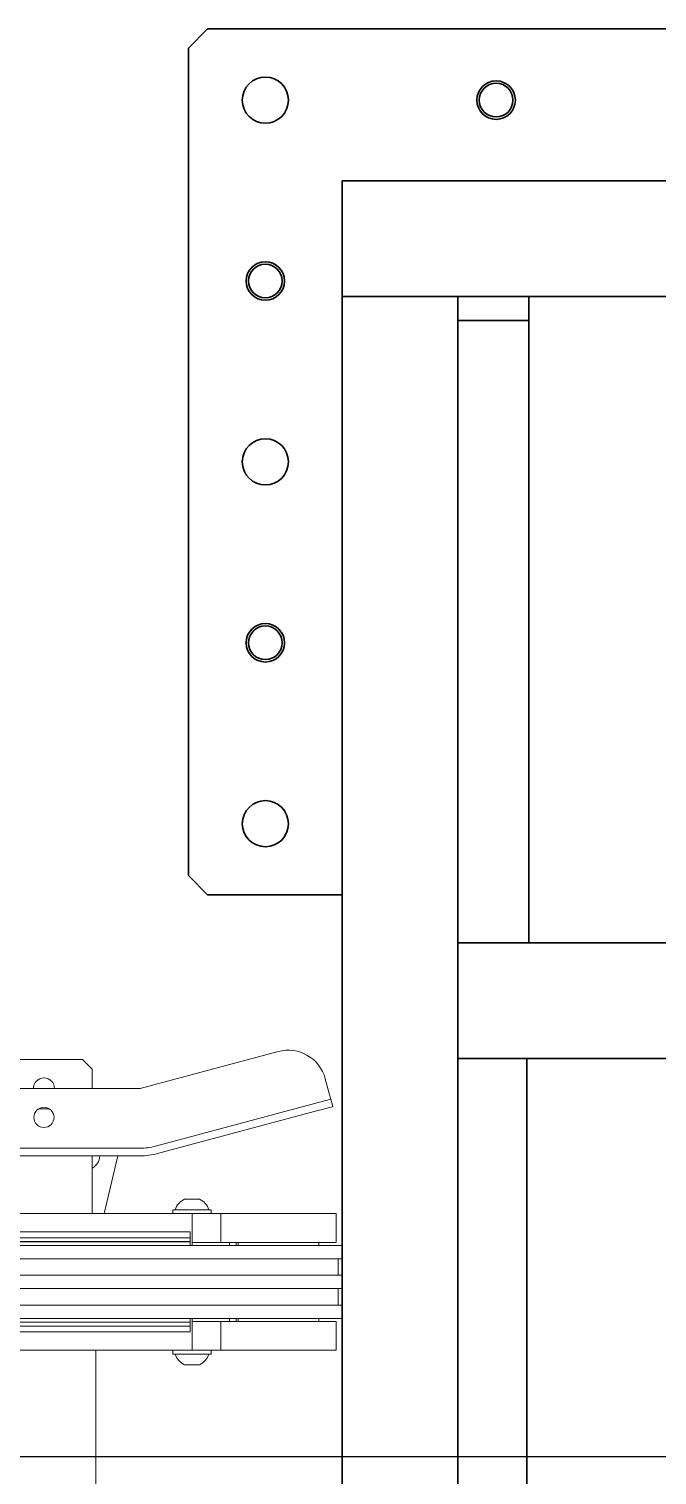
# Model space of a CAD drawing. Header units: millimetres. Extents: x 2509 to 128734, y 2492 to 91667.
# Drawn here: x 55154 to 55481, y 56997 to 57748 of the extents above; entities that cross this region are included whole.
import ezdxf
from ezdxf.enums import TextEntityAlignment as Align

# ---------------------------------------------------------------- set-up
doc = ezdxf.new("R2010")
doc.units = ezdxf.units.MM
doc.linetypes.add('CENTER', pattern=[50.8, 31.75, -6.35, 6.35, -6.35])
for name, color, linetype in [('7标注层', 4, 'Continuous'), ('SSH_搬运系统', 7, 'Continuous'), ('SSH_货架系统', 7, 'Continuous'), ('SSH_输送系统', 7, 'Continuous')]:
    doc.layers.add(name, color=color, linetype=linetype)
doc.styles.add('宋体', font='', dxfattribs={"width": 0.8, "height": 4})
doc.styles.get('宋体').set_extended_font_data('SimSun')

# ---------------------------------------------------------------- blocks, each defined once
blk = doc.blocks.new('SSH-提升机')
at = {"layer": 'SSH_搬运系统', "lineweight": 35}
for p, q in [((775813.76, 264144.22), (775813.76, 266207.22)), ((775813.76, 264144.22), (775813.76, 266207.22)), ((776269.76, 266154.22), (776269.76, 264204.22)), ((776269.76, 266147.21), (776269.76, 264204.22)), ((775873.76, 264591.73), (775873.76, 264144.22)), ((775734.76, 264364.22), (775734.76, 264074.22)), ((775873.76, 264249.62), (775873.76, 264352.82)), ((776209.76, 264249.62), (776209.76, 264352.82)), ((775873.76, 264241.22), (775873.76, 264249.62)), ((776209.76, 264249.62), (776209.76, 264241.22)), ((775873.76, 264241.24), (775873.76, 264204.24)), ((776209.76, 264241.22), (775873.76, 264241.22)), ((776209.76, 264241.22), (775873.76, 264241.22)), ((775886.26, 264241.22), (775886.26, 264204.22)), ((776209.76, 264204.22), (776209.76, 264241.24)), ((777863.74, 264240.22), (776269.78, 264240.22)), ((775873.76, 264204.22), (778198.76, 264204.22)), ((775873.76, 264195.47), (775873.76, 264204.22)), ((775873.76, 264204.22), (776209.8, 264204.22)), ((776218.51, 264204.22), (776209.76, 264204.22)), ((776218.51, 264204.22), (776261.01, 264204.22)), ((776269.76, 264204.22), (776261.01, 264204.22)), ((776269.78, 264204.22), (777863.75, 264204.22)), ((775873.76, 264152.97), (775873.76, 264195.47)), ((775873.76, 264144.22), (775873.76, 264152.97)), ((775822.51, 264144.22), (775813.76, 264144.22)), ((775865.01, 264144.22), (775822.51, 264144.22)), ((775873.76, 264144.22), (775865.01, 264144.22)), ((778198.76, 264144.22), (775873.76, 264144.22)), ((778198.76, 264144.22), (775873.76, 264144.22)), ((776184.76, 264074.22), (776184.76, 264144.22)), ((775734.76, 264074.22), (775744.76, 264064.22)), ((776174.76, 264064.22), (776184.76, 264074.22)), ((775744.76, 264064.22), (776174.76, 264064.22))]:
    blk.add_line(p, q, dxfattribs=at)
for centre, radius in [((775771.76, 264224.22), 10), ((775771.76, 264224.22), 8.75), ((775771.76, 264104.22), 12), ((775865.76, 264104.22), 10), ((775865.76, 264104.22), 8.75), ((775959.76, 264104.22), 12), ((776053.76, 264104.22), 10), ((776053.76, 264104.22), 8.75), ((776147.76, 264104.22), 12)]:
    blk.add_circle(centre, radius, dxfattribs=at)
blk = doc.blocks.new('*U218')
at = {"layer": 'SSH_货架系统', "color": 2}
blk.add_line((742835.45, 235511.29), (761084.09, 235511.29), dxfattribs=at)
blk = doc.blocks.new('*U220')
at = {"layer": 'SSH_输送系统', "lineweight": 15}
for p, q in [((22793.05, 7740.83), (22864.83, 7721.6)), ((22894.83, 7736.6), (22889.83, 7731.6)), ((22894.83, 7736.6), (22974.83, 7736.6)), ((22768.55, 7726.69), (22766.48, 7718.96)), ((22889.83, 7731.6), (22889.83, 7721.6)), ((25364.7, 7721.6), (22864.83, 7721.6)), ((22764.67, 7712.2), (22765.71, 7716.06)), ((22775.37, 7713.48), (22856.8, 7691.66)), ((22917.55, 7711.09), (22912.11, 7711.09)), ((22774.33, 7709.61), (22855.77, 7687.79)), ((25364.7, 7690.6), (22864.83, 7690.6)), ((25364.7, 7686.6), (22864.83, 7686.6)), ((22876.4, 7686.6), (22883.47, 7656.6)), ((22889.83, 7686.6), (22889.83, 7666.6)), ((22889.83, 7666.6), (22889.83, 7656.6)), ((22847.83, 7658.6), (22827.83, 7658.6)), ((22833.9, 7664.1), (22841.76, 7664.1)), ((22792.83, 7656.6), (22762.83, 7656.6)), ((22822.83, 7656.6), (22792.83, 7656.6)), ((22837.83, 7656.6), (22822.83, 7656.6)), ((22822.83, 7641.6), (22822.83, 7656.6)), ((22837.83, 7656.6), (22889.83, 7656.6)), ((22837.83, 7641.6), (22837.83, 7656.6)), ((22889.83, 7656.6), (22979.83, 7656.6)), ((22838.83, 7646.88), (22838.83, 7647.06)), ((22838.83, 7644.15), (22838.83, 7646.88)), ((22838.83, 7644.09), (22838.83, 7644.15)), ((22838.83, 7644.09), (25280.57, 7644.09)), ((22838.83, 7644.09), (22838.83, 7642.09)), ((22759.7, 7640.1), (22792.83, 7640.1)), ((22762.83, 7641.6), (22792.83, 7641.6)), ((22792.83, 7641.6), (22822.83, 7641.6)), ((22792.83, 7640.1), (25326.57, 7640.1)), ((22814.83, 7640.1), (22814.83, 7641.6)), ((22818.29, 7641.6), (22818.29, 7640.1)), ((22822.83, 7641.6), (22837.83, 7641.6)), ((22837.83, 7640.1), (22837.83, 7641.6)), ((22838.83, 7642.01), (22838.83, 7642.09)), ((22838.83, 7642.09), (25280.57, 7642.09)), ((22838.83, 7640.1), (22838.83, 7642.01)), ((22838.83, 7642.01), (25280.57, 7642.01)), ((22759.7, 7633.1), (22792.83, 7633.1)), ((22792.83, 7633.1), (25326.57, 7633.1)), ((22759.7, 7624.6), (22792.83, 7624.6)), ((22759.7, 7624.6), (22792.83, 7624.6)), ((22792.83, 7624.6), (25326.57, 7624.6)), ((22792.83, 7624.6), (25326.57, 7624.6)), ((22759.7, 7617.6), (22792.83, 7617.6)), ((22759.7, 7617.6), (22792.83, 7617.6)), ((22792.83, 7617.6), (25326.57, 7617.6)), ((22792.83, 7617.6), (25326.57, 7617.6)), ((22759.7, 7609.1), (22792.83, 7609.1)), ((22792.83, 7609.1), (25326.57, 7609.1)), ((22759.7, 7602.1), (22792.83, 7602.1)), ((22762.83, 7600.6), (22792.83, 7600.6)), ((22792.83, 7602.1), (25326.57, 7602.1)), ((22792.83, 7600.6), (22822.83, 7600.6)), ((22814.83, 7600.6), (22814.83, 7602.1)), ((22818.29, 7602.1), (22818.29, 7600.6)), ((22837.83, 7600.6), (22822.83, 7600.6)), ((22822.83, 7585.6), (22822.83, 7600.6)), ((22837.83, 7600.6), (22837.83, 7602.1)), ((22837.83, 7585.6), (22837.83, 7600.6)), ((22838.83, 7600.19), (22838.83, 7602.1)), ((22838.83, 7600.11), (22838.83, 7600.19)), ((22838.83, 7600.19), (25280.57, 7600.19)), ((22838.83, 7600.11), (25280.57, 7600.11)), ((22838.83, 7600.11), (22838.83, 7598.11)), ((22838.83, 7598.05), (22838.83, 7598.11)), ((22838.83, 7598.11), (25280.57, 7598.11)), ((22838.83, 7595.31), (22838.83, 7598.05)), ((22838.83, 7595.13), (22838.83, 7595.31)), ((22792.83, 7585.6), (22762.83, 7585.6)), ((22822.83, 7585.6), (22792.83, 7585.6)), ((22837.83, 7585.6), (22822.83, 7585.6)), ((22847.83, 7583.6), (22827.83, 7583.6)), ((22837.83, 7585.6), (25281.57, 7585.6)), ((22887.83, 6527.6), (22887.83, 7585.6)), ((22841.76, 7578.1), (22833.9, 7578.1))]:
    blk.add_line(p, q, dxfattribs=at)
at = {"layer": 'SSH_输送系统', "lineweight": 15, "flags": 128}
for points in [[(22766.48, 7718.96), (22766.33, 7718.4), (22766.19, 7717.85), (22766.05, 7717.35), (22765.93, 7716.91), (22765.84, 7716.55), (22765.77, 7716.29), (22765.72, 7716.12), (22765.71, 7716.06)], [(22774.33, 7709.61), (22772.45, 7710.12), (22770.63, 7710.6), (22768.96, 7711.05), (22767.5, 7711.44), (22766.3, 7711.76), (22765.41, 7712), (22764.86, 7712.15), (22764.67, 7712.2)], [(22765.71, 7716.06), (22765.89, 7716.01), (22766.44, 7715.87), (22767.33, 7715.63), (22768.54, 7715.31), (22770, 7714.91), (22771.67, 7714.47), (22773.48, 7713.98), (22775.37, 7713.48)]]:
    blk.add_lwpolyline(points, dxfattribs=at)
at = {"layer": 'SSH_输送系统', "lineweight": 15}
blk.add_circle((22914.83, 7706.6), 5.25, dxfattribs=at)
for centre, radius, start, end in [((22787.87, 7721.51), 20, 75, 165), ((22914.83, 7721.6), 5.5, 0, 180), ((22864.83, 7721.6), 31, 255, 270), ((22864.83, 7721.6), 35, 255, 270), ((22892.83, 7686.59), 7, 179.91861, 244.62307), ((22837.83, 7655.79), 9.19, 115.32087, 162.21883), ((22837.83, 7655.79), 9.19, 17.78117, 64.67913), ((22837.83, 7586.41), 9.19, 197.78117, 244.67913), ((22837.83, 7586.41), 9.19, 295.32087, 342.21883)]:
    blk.add_arc(centre, radius, start, end, dxfattribs=at)
for points in [[(22827.83, 7658.6), (22827.83, 7656.6)], [(22847.83, 7656.6), (22847.83, 7658.6)], [(22762.83, 7656.6), (22762.83, 7641.6)], [(25280.57, 7647.06), (22838.83, 7647.06)], [(22759.7, 7640.1), (22759.7, 7633.1)], [(22771.83, 7641.6), (22771.83, 7640.1)], [(22813.83, 7640.1), (22813.83, 7641.6)], [(22761.92, 7633.1), (22761.92, 7624.6)], [(22759.7, 7624.6), (22759.7, 7617.6)], [(22759.7, 7624.6), (22759.7, 7617.6)], [(22761.92, 7617.6), (22761.92, 7609.1)], [(22759.7, 7609.1), (22759.7, 7602.1)], [(22762.83, 7600.6), (22762.83, 7585.6)], [(22771.83, 7602.1), (22771.83, 7600.6)], [(22813.83, 7600.6), (22813.83, 7602.1)], [(22838.83, 7595.13), (25280.57, 7595.13)], [(22827.83, 7585.6), (22827.83, 7583.6)], [(22847.83, 7583.6), (22847.83, 7585.6)]]:
    blk.add_open_spline(points, degree=1, dxfattribs=at)
at = {"layer": 'SSH_输送系统', "style": '宋体'}
blk.add_attdef('NO.', text='', height=100, dxfattribs=at).set_placement((23613.19, 7009.55), align=Align.CENTER)
blk = doc.blocks.new('A$C78651db9')
at = {"layer": 'SSH_搬运系统', "color": 7, "linetype": 'ByBlock', "lineweight": -2, "rotation": 270}
blk.add_blockref('SSH-提升机', (-260687.53, 781742.84), dxfattribs=at)
at = {"layer": 'SSH_货架系统', "rotation": 180}
blk.add_blockref('*U218', (763477.58, 240777.37), dxfattribs=at)
at = {"layer": 'SSH_输送系统', "xscale": -1}
blk.add_blockref('*U220', (26216.39, -2264.15), dxfattribs=at)

msp = doc.modelspace()

# ---------------------------------------------------------------- block references
at = {"layer": '7标注层', "linetype": 'CENTER'}
msp.add_blockref('A$C78651db9', (51860.401, 51740.213), dxfattribs=at)

doc.saveas('drawing.dxf')
